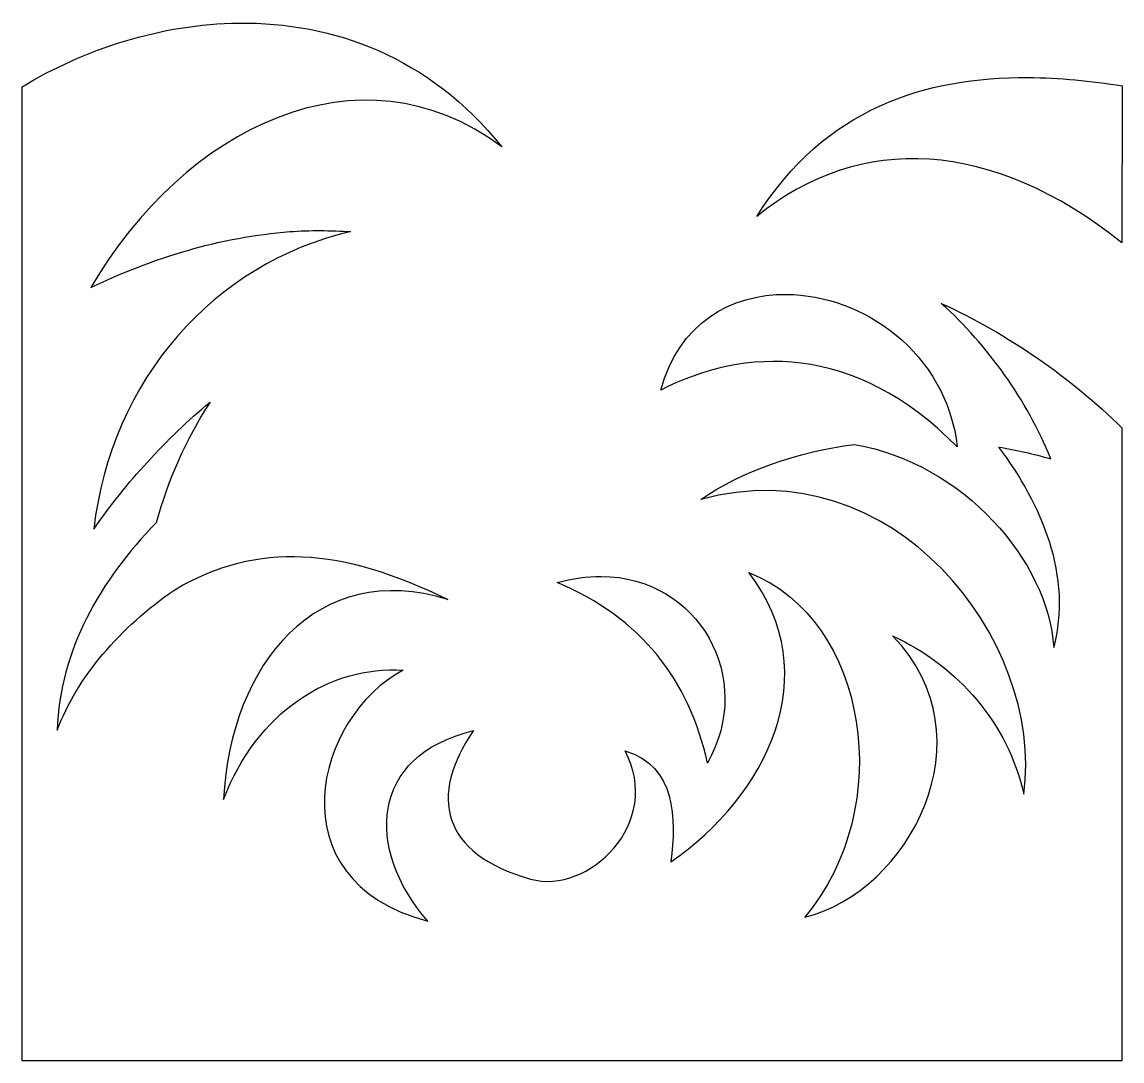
# Model space of a CAD drawing. Header units: centimetres. Extents: x -10 to 10, y -10 to 8.9.
import ezdxf

# ---------------------------------------------------------------- set-up
doc = ezdxf.new("R2010")
doc.units = ezdxf.units.CM
doc.header["$MEASUREMENT"] = 0
doc.layers.add('Layer 1', color=7, linetype='Continuous')

msp = doc.modelspace()

# ---------------------------------------------------------------- linework, layer by layer
at = {"layer": 'Layer 1'}
for points, knots in [([(-6.04714, 8.86843), (-7.46609, 8.85241), (-8.86704, 8.39488), (-9.99777, 7.7062), (-9.99777, 7.7062), (-9.99777, 7.7062), (-9.99777, -10.03724), (-9.99777, -10.03724), (-9.99777, -10.03724), (-9.99777, -10.03724), (10.04386, -10.03724), (10.04386, -10.03724), (10.04386, -10.03724), (10.04386, -10.03724), (10.04386, 1.49426), (10.04386, 1.49426), (10.04386, 1.49426), (9.09816, 2.42179), (7.98459, 3.19502), (6.75214, 3.76344), (6.75214, 3.76344), (7.61119, 2.98342), (8.30468, 2.01503), (8.74584, 0.93161), (8.74584, 0.93161), (8.43388, 1.02164), (8.11712, 1.09252), (7.79845, 1.14641), (7.79845, 1.14641), (8.58805, 0.10064), (9.15052, -1.22406), (8.79994, -2.50774), (8.79994, -2.50774), (8.70127, -0.93121), (7.15665, 0.84525), (5.17215, 1.1952), (5.17215, 1.1952), (4.1091, 1.05242), (3.12987, 0.71069), (2.36798, 0.19245), (2.36798, 0.19245), (5.85367, 1.14726), (8.63313, -2.34201), (8.25438, -5.17612), (8.25438, -5.17612), (7.9657, -3.88979), (7.05415, -2.84246), (5.86531, -2.29419), (5.86531, -2.29419), (7.6663, -4.14241), (6.16251, -6.95586), (4.26419, -7.41633), (4.26419, -7.41633), (5.94349, -5.42221), (5.42676, -1.99741), (3.24562, -1.13984), (3.24562, -1.13984), (4.67313, -2.99607), (3.56175, -5.21748), (1.82633, -6.40696), (1.82633, -6.40696), (1.9207, -5.62196), (1.92344, -4.67036), (0.98959, -4.38817), (0.98959, -4.38817), (1.68933, -5.69335), (0.32882, -7.02101), (-0.73542, -6.72322), (-0.73542, -6.72322), (-2.36184, -6.26802), (-2.59503, -5.19859), (-1.7698, -4.01785), (-1.7698, -4.01785), (-3.66778, -4.47799), (-3.74866, -6.1712), (-2.60662, -7.49017), (-2.60662, -7.49017), (-5.43124, -6.73781), (-4.65016, -3.75561), (-3.052, -2.91621), (-3.052, -2.91621), (-4.40011, -2.83634), (-5.72039, -3.68535), (-6.32529, -5.27374), (-6.32529, -5.27374), (-6.19322, -2.78385), (-4.61728, -0.9005), (-2.23761, -1.63013), (-2.23761, -1.63013), (-4.17742, -0.68607), (-5.69353, -0.55666), (-7.21343, -1.45357), (-7.21343, -1.45357), (-8.2172, -2.13956), (-8.99018, -3.0428), (-9.35877, -4.01258), (-9.35877, -4.01258), (-9.30926, -2.55399), (-8.56791, -1.27579), (-7.55343, -0.23593), (-7.55343, -0.23593), (-7.34284, 0.54312), (-7.00786, 1.28191), (-6.57176, 1.96608), (-6.57176, 1.96608), (-7.38379, 1.28465), (-8.0974, 0.50302), (-8.68935, -0.34924), (-8.68935, -0.34924), (-8.37883, 2.37194), (-6.49312, 4.49755), (-4.00997, 5.06934), (-4.00997, 5.06934), (-4.37329, 5.09211), (-4.74761, 5.09768), (-5.11823, 5.06934), (-5.11823, 5.06934), (-6.36472, 4.97332), (-7.62587, 4.59461), (-8.74341, 4.0493), (-8.74341, 4.0493), (-7.04214, 6.97079), (-3.84741, 8.54256), (-1.25576, 6.61645), (-1.25576, 6.61645), (-2.57815, 8.25965), (-4.32593, 8.88804), (-6.04714, 8.86847), (-6.04714, 8.86847), (-6.04714, 8.86847), (-6.04714, 8.86843), (-6.04714, 8.86843)], [0, 0, 0, 0, 0.02941176, 0.02941176, 0.02941176, 0.02941176, 0.05882353, 0.05882353, 0.05882353, 0.05882353, 0.08823529, 0.08823529, 0.08823529, 0.08823529, 0.11764706, 0.11764706, 0.11764706, 0.11764706, 0.14705882, 0.14705882, 0.14705882, 0.14705882, 0.17647059, 0.17647059, 0.17647059, 0.17647059, 0.20588235, 0.20588235, 0.20588235, 0.20588235, 0.23529412, 0.23529412, 0.23529412, 0.23529412, 0.26470588, 0.26470588, 0.26470588, 0.26470588, 0.29411765, 0.29411765, 0.29411765, 0.29411765, 0.32352941, 0.32352941, 0.32352941, 0.32352941, 0.35294118, 0.35294118, 0.35294118, 0.35294118, 0.38235294, 0.38235294, 0.38235294, 0.38235294, 0.41176471, 0.41176471, 0.41176471, 0.41176471, 0.44117647, 0.44117647, 0.44117647, 0.44117647, 0.47058824, 0.47058824, 0.47058824, 0.47058824, 0.5, 0.5, 0.5, 0.5, 0.52941176, 0.52941176, 0.52941176, 0.52941176, 0.55882353, 0.55882353, 0.55882353, 0.55882353, 0.58823529, 0.58823529, 0.58823529, 0.58823529, 0.61764706, 0.61764706, 0.61764706, 0.61764706, 0.64705882, 0.64705882, 0.64705882, 0.64705882, 0.67647059, 0.67647059, 0.67647059, 0.67647059, 0.70588235, 0.70588235, 0.70588235, 0.70588235, 0.73529412, 0.73529412, 0.73529412, 0.73529412, 0.76470588, 0.76470588, 0.76470588, 0.76470588, 0.79411765, 0.79411765, 0.79411765, 0.79411765, 0.82352941, 0.82352941, 0.82352941, 0.82352941, 0.85294118, 0.85294118, 0.85294118, 0.85294118, 0.88235294, 0.88235294, 0.88235294, 0.88235294, 0.91176471, 0.91176471, 0.91176471, 0.91176471, 0.94117647, 0.94117647, 0.94117647, 0.94117647, 1, 1, 1, 1]), ([(8.32948, 7.87748), (6.47578, 7.88752), (4.62439, 7.3223), (3.3906, 5.34348), (3.3906, 5.34348), (5.27171, 6.87721), (7.6774, 6.75526), (10.04386, 4.86508), (10.04386, 4.86508), (10.04386, 4.86508), (10.04394, 7.72592), (10.04394, 7.72592), (10.04394, 7.72592), (9.48467, 7.81519), (8.90709, 7.87427), (8.32952, 7.87743), (8.32952, 7.87743), (8.32952, 7.87743), (8.32948, 7.87748), (8.32948, 7.87748)], [0, 0, 0, 0, 0.16666667, 0.16666667, 0.16666667, 0.16666667, 0.33333333, 0.33333333, 0.33333333, 0.33333333, 0.5, 0.5, 0.5, 0.5, 0.66666667, 0.66666667, 0.66666667, 0.66666667, 1, 1, 1, 1]), ([(3.92963, 3.92689), (2.91465, 3.93448), (1.96545, 3.39625), (1.64067, 2.18219), (1.64067, 2.18219), (3.15197, 2.95741), (5.15453, 3.06363), (7.04344, 1.14781), (7.04344, 1.14781), (6.83652, 2.88028), (5.32054, 3.91643), (3.92967, 3.92689), (3.92967, 3.92689), (3.92967, 3.92689), (3.92963, 3.92689), (3.92963, 3.92689)], [0, 0, 0, 0, 0.2, 0.2, 0.2, 0.2, 0.4, 0.4, 0.4, 0.4, 0.6, 0.6, 0.6, 0.6, 1, 1, 1, 1]), ([(0.5562, -1.20971), (0.30226, -1.20811), (0.03302, -1.24332), (-0.24765, -1.32302), (-0.24765, -1.32302), (1.27765, -1.95309), (2.16689, -3.1101), (2.49065, -4.60951), (2.49065, -4.60951), (3.37082, -3.06903), (2.33357, -1.22072), (0.55619, -1.20972), (0.55619, -1.20972), (0.55619, -1.20972), (0.5562, -1.20971), (0.5562, -1.20971)], [0, 0, 0, 0, 0.2, 0.2, 0.2, 0.2, 0.4, 0.4, 0.4, 0.4, 0.6, 0.6, 0.6, 0.6, 1, 1, 1, 1])]:
    msp.add_open_spline(points, degree=3, knots=knots, dxfattribs=at)

doc.saveas('drawing.dxf')
